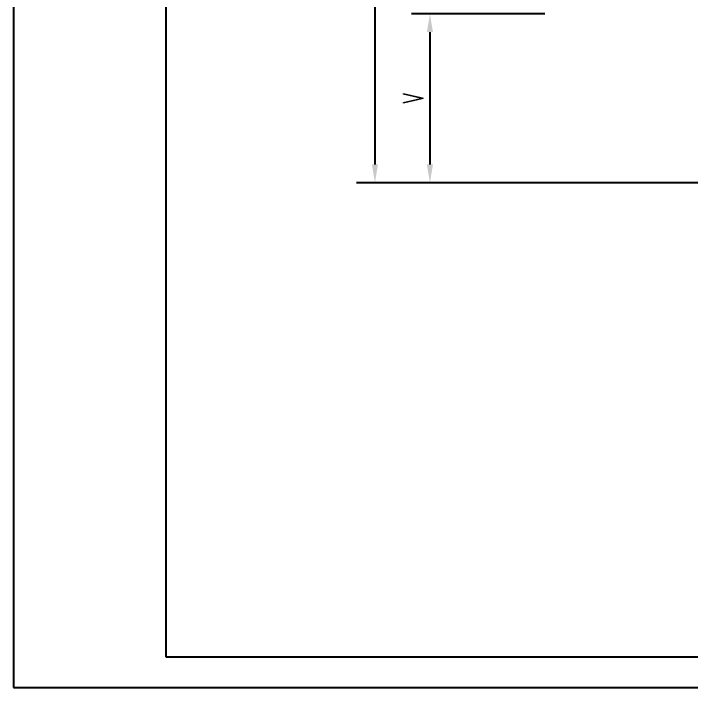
# Model space of a CAD drawing. Header units: millimetres. Extents: x 0 to 42000, y 0 to 29700.
# Drawn here: x 0 to 11131, y 0 to 11059 of the extents above; entities that cross this region are included whole.
import ezdxf

# ---------------------------------------------------------------- set-up
doc = ezdxf.new("R2010")
doc.units = ezdxf.units.MM
doc.header["$LTSCALE"] = 1000
for name, color, linetype in [('01', 7, 'Continuous'), ('02', 1, 'Continuous'), ('08', 1, 'Continuous')]:
    doc.layers.add(name, color=color, linetype=linetype)
doc.styles.get("Standard").update_dxf_attribs({"font": 'isocp', "width": 0.707, "bigfont": 'intecad.shx'})
doc.dimstyles.new('INTE', dxfattribs={"dimscale": 100, "dimtxt": 3.5, "dimasz": 3, "dimexe": 3, "dimexo": 0, "dimgap": 1, "dimtad": 1, "dimdec": 0, "dimdsep": 46, "dimtxsty": 'Standard', "dimcen": 0, "dimclrd": 1, "dimclre": 1, "dimclrt": 3, "dimaunit": 1, "dimadec": 0, "dimazin": 0, "dimtfac": 1, "dimtmove": 0, "dimatfit": 0, "dimfxl": 1, "dimarcsym": 0})

# ---------------------------------------------------------------- blocks, each defined once
blk = doc.blocks.new('*D131')
at = {"layer": '08', "color": 1, "lineweight": -2}
for p, q in [((8722, 11054), (6537, 11054)), ((6837, 10754), (6837, 8583)), ((13269, 8283), (6537, 8283))]:
    blk.add_line(p, q, dxfattribs=at)
at = {"layer": '08', "color": 1}
for points in [[(6787, 10754), (6887, 10754), (6837, 11054)], [(6787, 8583), (6887, 8583), (6837, 8283)]]:
    blk.add_solid(points, dxfattribs=at)
at = {"layer": 'DEFPOINTS', "color": 0}
for p in [(8722, 11054), (6837, 8283), (13269, 8283)]:
    blk.add_point(p, dxfattribs=at)
at = {"layer": '08', "color": 3, "insert": (6562, 9668), "char_height": 350, "attachment_point": 5, "rotation": 90}
blk.add_mtext('V', dxfattribs=at)
blk = doc.blocks.new('*D135')
at = {"layer": '08', "color": 1, "lineweight": -2}
for p, q in [((10611, 16481), (5634, 16481)), ((5934, 16181), (5934, 8583)), ((10660, 8283), (5634, 8283))]:
    blk.add_line(p, q, dxfattribs=at)
at = {"layer": '08', "color": 1}
for points in [[(5884, 16181), (5984, 16181), (5934, 16481)], [(5884, 8583), (5984, 8583), (5934, 8283)]]:
    blk.add_solid(points, dxfattribs=at)
at = {"layer": 'DEFPOINTS', "color": 0}
for p in [(10611, 16481), (5934, 8283), (10660, 8283)]:
    blk.add_point(p, dxfattribs=at)
at = {"layer": '08', "color": 3, "insert": (5659, 12382), "char_height": 350, "attachment_point": 5, "rotation": 90}
blk.add_mtext('T', dxfattribs=at)
blk = doc.blocks.new('*U155')
at = {"layer": '01'}
for points in [[(25, 292), (25, 5)], [(25, 5), (415, 5)]]:
    blk.add_lwpolyline(points, dxfattribs=at)
at = {"layer": '02'}
for points in [[(0, 297), (0, 0)], [(0, 0), (420, 0)]]:
    blk.add_lwpolyline(points, dxfattribs=at)

msp = doc.modelspace()

# ---------------------------------------------------------------- block references
at = {"layer": '01', "xscale": 100, "yscale": 100, "zscale": 100}
msp.add_blockref('*U155', (0, 0), dxfattribs=at)

# ---------------------------------------------------------------- dimensions: what is measured, and where the dimension line sits
at = {"layer": '08'}
for base, p1, p2, text, picture, middle in [((5934.4, 8283.2), (10610.9, 16480.5), (10659.7, 8283.2), 'T', '*D135', (5659.4, 12381.8)), ((6836.9, 8283.2), (8722.5, 11053.6), (13269.3, 8283.2), 'V', '*D131', (6561.9, 9668.4))]:
    dim = msp.add_linear_dim(base=base, p1=p1, p2=p2, angle=90, text=text, dimstyle='INTE', override={"dimgap": 1, "dimdec": 0, "dimzin": 8, "dimpost": '<>', "dimtol": 0, "dimlim": 0, "dimtp": 0, "dimtm": 0, "dimtfac": 0.7}, dxfattribs=at)
    dim.commit()
    dim.dimension.update_dxf_attribs({"geometry": picture, "text_midpoint": middle})

doc.saveas('drawing.dxf')
